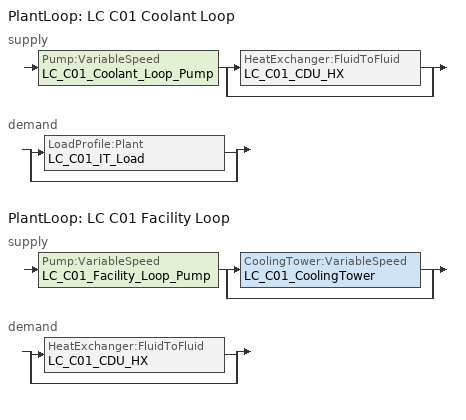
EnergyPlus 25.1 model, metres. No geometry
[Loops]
PlantLoop 'LC C01 Coolant Loop'
 supply: Pump:VariableSpeed 'LC_C01_Coolant_Loop_Pump' > split
  | HeatExchanger:FluidToFluid 'LC_C01_CDU_HX'
  | bypass
 demand: split
  | LoadProfile:Plant 'LC_C01_IT_Load'
  | bypass
PlantLoop 'LC C01 Facility Loop'
 supply: Pump:VariableSpeed 'LC_C01_Facility_Loop_Pump' > split
  | CoolingTower:VariableSpeed 'LC_C01_CoolingTower'
  | bypass
 demand: split
  | HeatExchanger:FluidToFluid 'LC_C01_CDU_HX'
  | bypass
[Building]
LC9_6MW_SupplyClass_W40_S45_C_WSEOnlyTower: 0, Suburbs, 0.04, 0.004, MinimalShadowing, 30, 6
[LoadProfile:Plant]
LC_C01_IT_Load: LC C01 IT Load Inlet Node, LC C01 IT Load Outlet Node, LC_IT_Load_Cluster_Schedule, 0.16, LC_Flow_Fraction_Schedule, Water
[Pump:VariableSpeed]
LC_C01_Coolant_Loop_Pump: LC C01 Coolant Loop Inlet Node, LC C01 Coolant Pump Outlet Node, 0.16, 282669, 92300, 0.7, 0, 0, 0, 0, 1, 0, Intermittent, LC_Flow_Fraction_Schedule
LC_C01_Facility_Loop_Pump: LC C01 Facility Loop Inlet Node, LC C01 Facility Pump Outlet Node, 0.5184, 147454, 156000, 0.7, 0, 0, 0, 0, 1, 0, Intermittent, LC_Flow_Fraction_Schedule
[HeatExchanger:FluidToFluid]
LC_C01_CDU_HX: Always_On, LC C01 CDU Demand Inlet Node, LC C01 CDU Demand Outlet Node, 0.5184, LC C01 CDU Supply Inlet Node, LC C01 CDU Supply Outlet Node, 0.16, CounterFlow, 2500000, CoolingSetpointModulated, LC C01 CDU Supply Outlet Node, 0, FreeCooling
[CoolingTower:VariableSpeed]
LC_C01_CoolingTower: LC C01 DryCooler Water Inlet Node, LC C01 DryCooler Water Outlet Node, YorkCalc, , 25, 3.9, 5.6, 0.5184, 700, 96000, , 0.2, 0.125, 0, 2, , SaturatedExit, 0.2, 0.008, ConcentrationRatio, 3, , , , 1, MaximalCell, 0.33, 2.5, 1, General
[Sizing:Plant]
LC C01 Coolant Loop: cooling, 45, 15
LC C01 Facility Loop: cooling, 40, 5
[SetpointManager:Scheduled]
LC_C01_CDU_HX_SPT: Temperature, LC_Coolant_Supply_T_Schedule, LC C01 CDU Supply Outlet Node
LC_C01_Coolant_Loop_SPT: Temperature, LC_Coolant_Supply_T_Schedule, LC C01 Coolant Supply Outlet Node
LC_C01_Facility_Loop_SPT: Temperature, LC_Facility_Supply_T_Schedule, LC C01 Facility Supply Outlet Node
[PlantEquipmentOperationSchemes]
LC_C01_Coolant_Loop_Operation: PlantEquipmentOperation:CoolingLoad, LC_C01_Coolant_Cooling_Loads, Always_On
LC_C01_Facility_Loop_Operation: PlantEquipmentOperation:CoolingLoad, LC_C01_Facility_Cooling_Loads, Always_On
[PlantEquipmentOperation:CoolingLoad]
LC_C01_Coolant_Cooling_Loads: 0, 13000000, LC_C01_Coolant_Equipment_List
LC_C01_Facility_Cooling_Loads: 0, 13000000, LC_C01_Facility_Equipment_List
[PlantEquipmentList]
LC_C01_Coolant_Equipment_List: HeatExchanger:FluidToFluid, LC_C01_CDU_HX
LC_C01_Facility_Equipment_List: CoolingTower:VariableSpeed, LC_C01_CoolingTower
[PlantLoop]
LC C01 Coolant Loop: UserDefinedFluidType, LC_PG30, LC_C01_Coolant_Loop_Operation, LC C01 Coolant Supply Outlet Node, 125, 3, 0.16, 0, autocalculate, LC C01 Coolant Loop Inlet Node, LC C01 Coolant Supply Outlet Node, LC C01 Coolant Supply Side Branches, LC C01 Coolant Supply Side Connectors, LC C01 Coolant Demand Inlet Node, LC C01 Coolant Demand Outlet Node, LC C01 Coolant Demand Side Branches, LC C01 Coolant Demand Side Connectors, Optimal
LC C01 Facility Loop: Water, , LC_C01_Facility_Loop_Operation, LC C01 Facility Supply Outlet Node, 125, 3, 0.5184, 0, autocalculate, LC C01 Facility Loop Inlet Node, LC C01 Facility Supply Outlet Node, LC C01 Facility Supply Side Branches, LC C01 Facility Supply Side Connectors, LC C01 Facility Demand Inlet Node, LC C01 Facility Demand Outlet Node, LC C01 Facility Demand Side Branches, LC C01 Facility Demand Side Connectors, Optimal
[Schedule:Compact]
Always_On; LC_Flow_Fraction_Schedule: Fraction, Through: 12/31, For: AllDays, Until: 24:00, 1
LC_IT_Load_Cluster_Schedule: Any Number, Through: 12/31, For: AllDays, Until: 24:00, -9600000
LC_Coolant_Supply_T_Schedule: Temperature, Through: 12/31, For: AllDays, Until: 24:00, 45
LC_Facility_Supply_T_Schedule: Temperature, Through: 12/31, For: AllDays, Until: 24:00, 40
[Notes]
LiquidCooling_9_6MW_1Cluster_CoolingTower_S45_W40.idf
1-cluster system-only reference model for a 9.6 MW liquid-cooled data hall.
The cluster has one coolant loop, one condenser-water loop, one CDU HX, and one cooling tower.
Operating basis: S45 / W40 with a 30% propylene glycol coolant loop.
